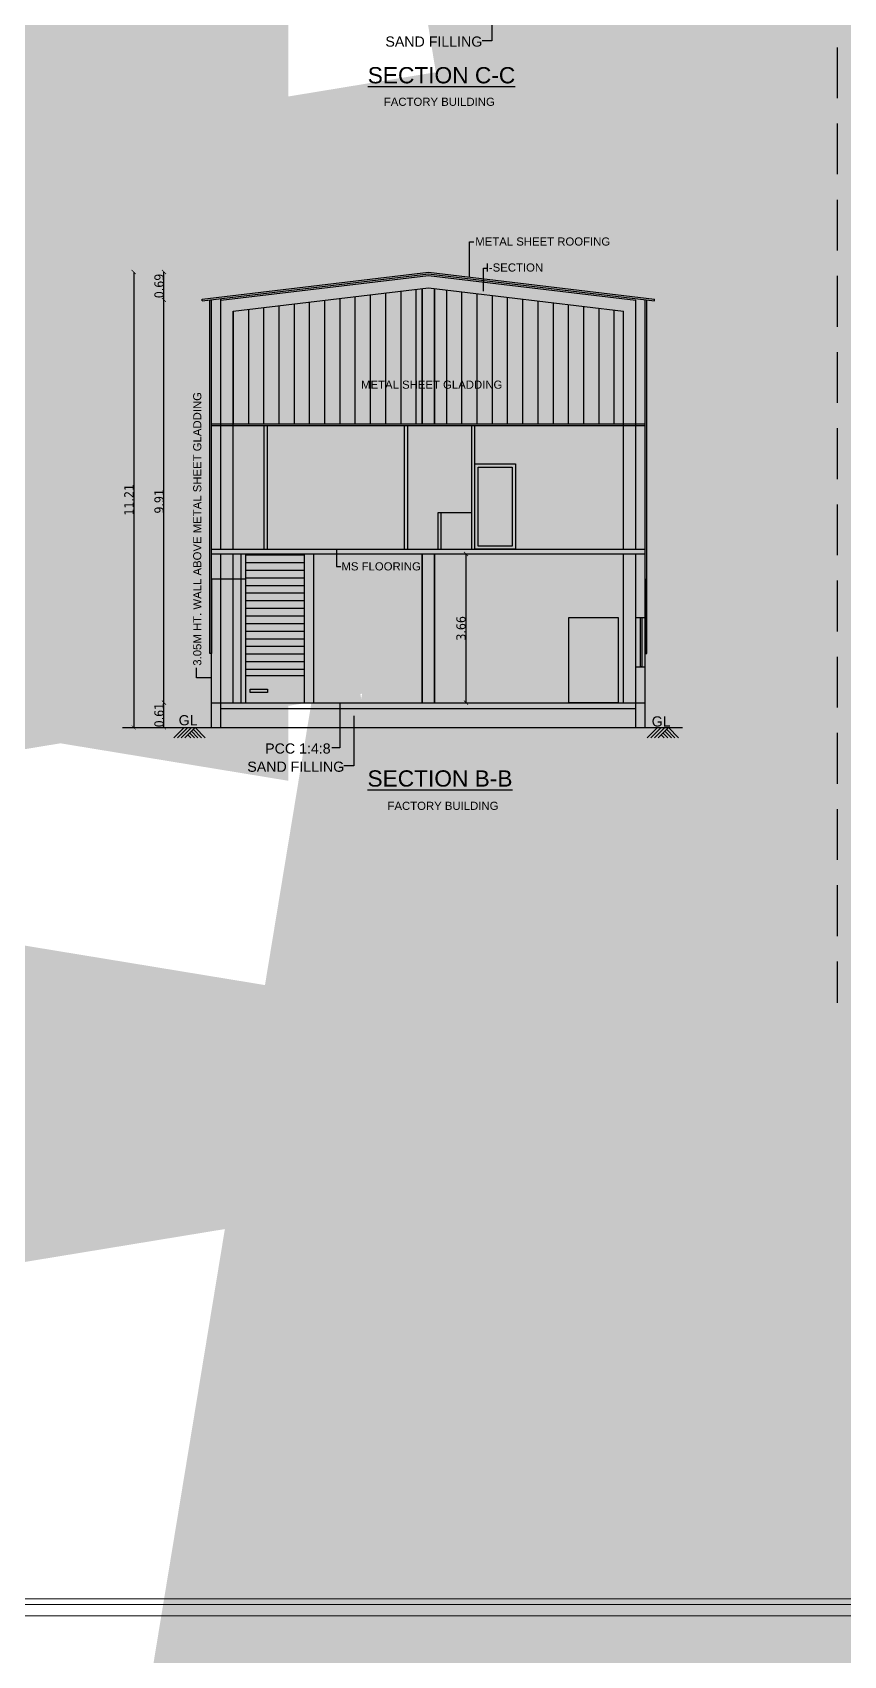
# Model space of a CAD drawing. Header units: metres. Extents: x 0 to 11269, y -5244 to -4054.
# Drawn here: x 10422.86 to 10442.83, y -4888.49 to -4848.53 of the extents above; entities that cross this region are included whole.
import ezdxf

# ---------------------------------------------------------------- set-up
doc = ezdxf.new("R2010")
doc.units = ezdxf.units.M
doc.header["$MEASUREMENT"] = 0
doc.header["$PDMODE"] = 2
doc.linetypes.add('HIDDEN', pattern=[0.375, 0.25, -0.125])
for name, color, linetype in [('2CON', 5, 'Continuous'), ('3CON', 3, 'Continuous'), ('BOUNDARY', 6, 'Continuous'), ('DIM', 3, 'Continuous'), ('DIST_EXIT', 7, 'Continuous'), ('TEX', 2, 'Continuous')]:
    doc.layers.add(name, color=color, linetype=linetype)
doc.styles.get("Standard").update_dxf_attribs({"font": 'arial.ttf'})
doc.styles.add('STYLE1', font='tahoma.ttf', dxfattribs={"height": 0.23})
doc.styles.add('SUBBU3', font='swissl.ttf', dxfattribs={"width": 0.8})
doc.dimstyles.new('300', dxfattribs={"dimscale": 0.1, "dimtxt": 500, "dimasz": 2000, "dimexe": 400, "dimexo": 1500, "dimgap": 0, "dimtad": 1, "dimlfac": 0.001, "dimzin": 0, "dimdsep": 46, "dimtxsty": 'Standard', "dimcen": 800, "dimse1": 1, "dimse2": 1, "dimclrd": 1, "dimclre": 5, "dimclrt": 3, "dimadec": 0, "dimazin": 0, "dimtfac": 1, "dimtix": 1, "dimtofl": 0, "dimtmove": 1, "dimatfit": 3, "dimfxl": 0, "dimtolj": 1, "dimtzin": 0, "dimarcsym": 0})
doc.dimstyles.new('FLOOR PLAN', dxfattribs={"dimtxt": 0.4, "dimasz": 0.1, "dimexe": 0.18, "dimexo": 0.0625, "dimgap": 0, "dimtad": 1, "dimzin": 0, "dimdsep": 46, "dimtxsty": 'Standard', "dimblk": 'ARCHTICK', "dimcen": 0.09, "dimse1": 1, "dimse2": 1, "dimclrd": 254, "dimclrt": 3, "dimadec": 0, "dimazin": 0, "dimtfac": 1, "dimtix": 1, "dimtofl": 0, "dimtmove": 1, "dimatfit": 0, "dimfxl": 0, "dimtolj": 1, "dimtzin": 0, "dimlwd": -1, "dimarcsym": 0})
doc.dimstyles.new('GG', dxfattribs={"dimscale": 0.1, "dimtxt": 2000, "dimasz": 2000, "dimexe": 400, "dimexo": 1500, "dimgap": 0.08, "dimtad": 1, "dimlfac": 0.001, "dimzin": 0, "dimdsep": 46, "dimtxsty": 'Standard', "dimcen": 800, "dimse1": 1, "dimse2": 1, "dimclrd": 1, "dimclre": 5, "dimclrt": 3, "dimadec": 0, "dimazin": 0, "dimtfac": 1, "dimtix": 1, "dimtofl": 0, "dimtmove": 0, "dimatfit": 3, "dimfxl": 0, "dimtolj": 1, "dimtzin": 0, "dimarcsym": 0})

# ---------------------------------------------------------------- blocks, each defined once
blk = doc.blocks.new('_ArchTick')
at = {"color": 0, "lineweight": 0, "const_width": 0.15}
blk.add_lwpolyline([(-0.5, -0.5), (0.5, 0.5)], dxfattribs=at)
blk = doc.blocks.new('*D389')
at = {"layer": 'DEFPOINTS', "color": 0, "linetype": 'ByBlock', "ltscale": 100}
for p in [(10426.098, -4865.032), (10427.498, -4865.032), (10427.498, -4865.642)]:
    blk.add_point(p, dxfattribs=at)
at = {"layer": 'DIM', "color": 254, "linetype": 'HIDDEN', "ltscale": 100}
blk.add_line((10426.098, -4865.642), (10426.098, -4865.032), dxfattribs=at)
at = {"layer": 'DIM', "color": 254, "linetype": 'ByBlock', "ltscale": 100, "xscale": 0.1, "yscale": 0.1, "zscale": 0.1}
for p, rotation in [((10426.098, -4865.032), 90), ((10426.098, -4865.642), 270)]:
    blk.add_blockref('_ArchTick', p, dxfattribs=dict(at, rotation=rotation))
at = {"layer": 'DIM', "color": 3, "linetype": 'ByBlock', "ltscale": 100, "insert": (10425.979, -4865.337), "char_height": 0.23, "attachment_point": 5, "rotation": 90, "style": 'STYLE1'}
blk.add_mtext('\\A1;0.61', dxfattribs=at)
blk = doc.blocks.new('*D390')
at = {"layer": 'DEFPOINTS', "color": 0, "linetype": 'ByBlock', "ltscale": 100}
for p in [(10426.098, -4855.118), (10427.228, -4855.118), (10427.498, -4865.032)]:
    blk.add_point(p, dxfattribs=at)
at = {"layer": 'DIM', "color": 254, "linetype": 'HIDDEN', "ltscale": 100}
blk.add_line((10426.098, -4865.032), (10426.098, -4855.118), dxfattribs=at)
at = {"layer": 'DIM', "color": 254, "linetype": 'ByBlock', "ltscale": 100, "xscale": 0.1, "yscale": 0.1, "zscale": 0.1}
for p, rotation in [((10426.098, -4855.118), 90), ((10426.098, -4865.032), 270)]:
    blk.add_blockref('_ArchTick', p, dxfattribs=dict(at, rotation=rotation))
at = {"layer": 'DIM', "color": 3, "linetype": 'ByBlock', "ltscale": 100, "insert": (10425.979, -4860.075), "char_height": 0.23, "attachment_point": 5, "rotation": 90, "style": 'STYLE1'}
blk.add_mtext('\\A1;9.91', dxfattribs=at)
blk = doc.blocks.new('*D391')
at = {"layer": 'DEFPOINTS', "color": 0, "linetype": 'ByBlock', "ltscale": 100}
for p in [(10426.098, -4854.432), (10432.606, -4854.432), (10427.228, -4855.118)]:
    blk.add_point(p, dxfattribs=at)
at = {"layer": 'DIM', "color": 254, "linetype": 'HIDDEN', "ltscale": 100}
blk.add_line((10426.098, -4855.118), (10426.098, -4854.432), dxfattribs=at)
at = {"layer": 'DIM', "color": 254, "linetype": 'ByBlock', "ltscale": 100, "xscale": 0.1, "yscale": 0.1, "zscale": 0.1}
for p, rotation in [((10426.098, -4854.432), 90), ((10426.098, -4855.118), 270)]:
    blk.add_blockref('_ArchTick', p, dxfattribs=dict(at, rotation=rotation))
at = {"layer": 'DIM', "color": 3, "linetype": 'ByBlock', "ltscale": 100, "insert": (10425.979, -4854.775), "char_height": 0.23, "attachment_point": 5, "rotation": 90, "style": 'STYLE1'}
blk.add_mtext('\\A1;0.69', dxfattribs=at)
blk = doc.blocks.new('*D392')
at = {"layer": 'DEFPOINTS', "color": 0, "linetype": 'ByBlock', "ltscale": 100}
for p in [(10432.606, -4854.432), (10425.352, -4865.642), (10432.577, -4865.642)]:
    blk.add_point(p, dxfattribs=at)
at = {"layer": 'DIM', "color": 254, "linetype": 'HIDDEN', "ltscale": 100}
blk.add_line((10425.352, -4854.432), (10425.352, -4865.642), dxfattribs=at)
at = {"layer": 'DIM', "color": 254, "linetype": 'ByBlock', "ltscale": 100, "xscale": 0.1, "yscale": 0.1, "zscale": 0.1}
for p, rotation in [((10425.352, -4854.432), 90), ((10425.352, -4865.642), 270)]:
    blk.add_blockref('_ArchTick', p, dxfattribs=dict(at, rotation=rotation))
at = {"layer": 'DIM', "color": 3, "linetype": 'ByBlock', "ltscale": 100, "insert": (10425.235, -4860.037), "char_height": 0.23, "attachment_point": 5, "rotation": 90, "style": 'STYLE1'}
blk.add_mtext('\\A1;11.21', dxfattribs=at)
blk = doc.blocks.new('*D393')
at = {"layer": 'DEFPOINTS', "color": 0, "linetype": 'ByBlock', "ltscale": 100}
for p in [(10433.849, -4861.372), (10433.533, -4865.032), (10433.849, -4865.032)]:
    blk.add_point(p, dxfattribs=at)
at = {"layer": 'DIM', "color": 254, "linetype": 'HIDDEN', "ltscale": 100}
blk.add_line((10433.533, -4861.372), (10433.533, -4865.032), dxfattribs=at)
at = {"layer": 'DIM', "color": 254, "linetype": 'ByBlock', "ltscale": 100, "xscale": 0.1, "yscale": 0.1, "zscale": 0.1}
for p, rotation in [((10433.533, -4861.372), 90), ((10433.533, -4865.032), 270)]:
    blk.add_blockref('_ArchTick', p, dxfattribs=dict(at, rotation=rotation))
at = {"layer": 'DIM', "color": 3, "linetype": 'ByBlock', "ltscale": 100, "insert": (10433.413, -4863.202), "char_height": 0.23, "attachment_point": 5, "rotation": 90, "style": 'STYLE1'}
blk.add_mtext('\\A1;3.66', dxfattribs=at)

msp = doc.modelspace()

# ---------------------------------------------------------------- hatches: boundary and pattern name
at = {"layer": 'DIM', "linetype": 'ByBlock', "ltscale": 100}
h = msp.add_hatch(dxfattribs=at)
h.set_pattern_fill('ANSI31', color=4, scale=3, angle=225, style=0)
h.set_pattern_definition([(270, (4611.5578, 726.88546), (0.375, -1e-16), [])])
h.paths.add_polyline_path([(10427.80257, -4858.16677), (10432.45307, -4858.16677), (10432.45307, -4854.84228), (10427.80257, -4855.39549)])
h.paths.add_polyline_path([(10437.40957, -4858.16677), (10437.40957, -4855.39549), (10432.75807, -4854.84216), (10432.75807, -4858.16677)])
h.paths.add_polyline_path([(10430.89863, -4857.35915), (10434.47967, -4857.35915), (10434.47967, -4857.04892), (10430.89863, -4857.04892)], flags=9)
h = msp.add_hatch(dxfattribs=at)
h.set_pattern_fill('ANSI31', color=4, scale=1.5, angle=135, style=0)
h.set_pattern_definition([(180, (4968.93084, 768.48096), (0, -0.1875), [])])
h.paths.add_polyline_path([(10429.55557, -4861.37177), (10428.11407, -4861.37177), (10428.11407, -4864.36577), (10429.55557, -4864.36577)])

# ---------------------------------------------------------------- linework, layer by layer
at = {"linetype": 'ByBlock', "lineweight": 18}
for points in [[(10374.93588, -4887.50771), (10497.7395, -4887.50771), (10497.7395, -4800.40255), (10374.93588, -4800.40255)], [(10375.21384, -4887.22975), (10497.46154, -4887.22975), (10497.46154, -4800.68051), (10375.21384, -4800.68051)], [(10375.35282, -4887.09076), (10497.32255, -4887.09076), (10497.32255, -4800.81949), (10375.35282, -4800.81949)]]:
    msp.add_lwpolyline(points, close=True, dxfattribs=at)
at = {"layer": '2CON'}
for p, q in [((10426.34249, -4865.89379), (10426.5945, -4865.64177)), ((10426.43159, -4865.89379), (10426.6836, -4865.64177)), ((10426.52069, -4865.89379), (10426.7727, -4865.64177)), ((10426.60979, -4865.89379), (10426.8618, -4865.64177)), ((10426.93561, -4865.89379), (10426.7727, -4865.73087)), ((10427.02471, -4865.89379), (10426.81725, -4865.68632)), ((10427.11381, -4865.89379), (10426.8618, -4865.64177)), ((10437.99535, -4865.89379), (10438.24736, -4865.64177)), ((10438.08445, -4865.89379), (10438.33646, -4865.64177)), ((10438.17355, -4865.89379), (10438.42556, -4865.64177)), ((10438.26265, -4865.89379), (10438.51466, -4865.64177)), ((10438.58847, -4865.89379), (10438.42556, -4865.73087)), ((10438.67757, -4865.89379), (10438.47011, -4865.68632)), ((10438.76667, -4865.89379), (10438.51466, -4865.64177)), ((10426.75741, -4865.89379), (10426.6836, -4865.81997)), ((10426.84651, -4865.89379), (10426.72815, -4865.77542)), ((10438.41027, -4865.89379), (10438.33646, -4865.81997)), ((10438.49937, -4865.89379), (10438.38101, -4865.77542))]:
    msp.add_line(p, q, dxfattribs=at)
at = {"layer": 'DIM', "color": 4, "linetype": 'ByBlock', "ltscale": 100}
for p, q in [((10427.03707, -4855.10035), (10432.60607, -4854.43177)), ((10427.03707, -4855.14048), (10432.60607, -4854.47253)), ((10427.49757, -4855.12543), (10432.60607, -4854.51329)), ((10432.60607, -4854.43177), (10438.17507, -4855.10035)), ((10432.60607, -4854.47253), (10438.17507, -4855.14048)), ((10432.60607, -4854.51329), (10437.71457, -4855.12543)), ((10427.80257, -4855.39549), (10432.60607, -4854.82408)), ((10432.45307, -4854.84228), (10432.45307, -4858.16677)), ((10432.45307, -4858.16677), (10432.45307, -4854.84228)), ((10432.45307, -4858.16677), (10432.45307, -4854.84228)), ((10432.60607, -4854.82408), (10437.40957, -4855.39549)), ((10432.75807, -4854.84216), (10432.75807, -4858.16677)), ((10432.75807, -4858.16677), (10432.75807, -4854.84216)), ((10432.75807, -4858.16677), (10432.75807, -4854.84216)), ((10427.03707, -4855.14048), (10427.03707, -4855.10035)), ((10427.03707, -4855.14048), (10427.03707, -4855.10035)), ((10427.22757, -4863.81927), (10427.22757, -4855.11763)), ((10427.26757, -4865.64177), (10427.26757, -4855.11284)), ((10427.49757, -4861.25677), (10427.49757, -4855.08525)), ((10437.71457, -4861.25677), (10437.71457, -4855.12543)), ((10437.94457, -4865.64177), (10437.94457, -4855.11284)), ((10437.98457, -4863.81927), (10437.98457, -4855.11763)), ((10438.17507, -4855.14048), (10438.17507, -4855.10035)), ((10427.80257, -4861.25677), (10427.80257, -4855.39549)), ((10437.40957, -4861.25677), (10437.40957, -4855.39549)), ((10427.26757, -4858.16677), (10437.94457, -4858.16677)), ((10427.26757, -4858.20677), (10437.94457, -4858.20677)), ((10428.56457, -4861.25677), (10428.56457, -4858.20677)), ((10428.64457, -4861.25677), (10428.64457, -4858.20677)), ((10432.01857, -4861.25677), (10432.01857, -4858.20677)), ((10432.09857, -4861.25677), (10432.09857, -4858.20677)), ((10433.67357, -4861.25677), (10433.67357, -4858.20677)), ((10433.75357, -4861.25677), (10433.75357, -4858.20677)), ((10432.84457, -4861.25677), (10432.84457, -4860.34677)), ((10432.84457, -4860.34677), (10433.67357, -4860.34677)), ((10432.92457, -4861.25677), (10432.92457, -4860.34677)), ((10427.26757, -4861.25677), (10437.94457, -4861.25677)), ((10427.26757, -4861.37177), (10437.94457, -4861.37177)), ((10427.49757, -4865.64177), (10427.49757, -4861.37177)), ((10427.80257, -4865.03177), (10427.80257, -4861.37177)), ((10429.55557, -4865.03177), (10429.55557, -4861.37177)), ((10429.78557, -4865.03177), (10429.78557, -4861.37177)), ((10432.45307, -4861.37177), (10432.45307, -4865.03177)), ((10432.45307, -4865.03177), (10432.45307, -4861.37177)), ((10432.45307, -4865.03177), (10432.45307, -4861.37177)), ((10432.75807, -4861.37177), (10432.75807, -4865.03177)), ((10432.75807, -4865.03177), (10432.75807, -4861.37177)), ((10432.75807, -4865.03177), (10432.75807, -4861.37177)), ((10437.40957, -4865.03177), (10437.40957, -4861.37177)), ((10437.71457, -4865.64177), (10437.71457, -4861.37177)), ((10427.26757, -4861.98177), (10428.11407, -4861.98177)), ((10427.26757, -4861.98177), (10427.26757, -4863.81927)), ((10437.94457, -4861.98177), (10437.94457, -4863.81927)), ((10437.71457, -4862.93177), (10437.94457, -4862.93177)), ((10427.26757, -4863.81927), (10427.22757, -4863.81927)), ((10437.94457, -4863.81927), (10437.98457, -4863.81927)), ((10428.11407, -4864.36577), (10429.55557, -4864.36577)), ((10437.71457, -4864.15177), (10437.94457, -4864.15177)), ((10427.26757, -4865.03177), (10437.94457, -4865.03177)), ((10427.49757, -4865.17654), (10437.71457, -4865.17654)), ((10425.07963, -4865.64177), (10438.86315, -4865.64177))]:
    msp.add_line(p, q, dxfattribs=at)
for points in [[(10433.75357, -4859.15677), (10434.75357, -4859.15677), (10434.75357, -4861.25677), (10433.75357, -4861.25677)], [(10433.83357, -4859.23677), (10434.67357, -4859.23677), (10434.67357, -4861.17677), (10433.83357, -4861.17677)], [(10436.06207, -4865.03177), (10436.06207, -4862.93177), (10437.28207, -4862.93177), (10437.28207, -4865.03177)], [(10437.82957, -4864.15177), (10437.82957, -4862.93177), (10437.86307, -4862.93177), (10437.86307, -4864.15177)], [(10428.21807, -4864.78127), (10428.21807, -4864.70177), (10428.64607, -4864.70177), (10428.64607, -4864.78127)]]:
    msp.add_lwpolyline(points, close=True, dxfattribs=at)
for points in [[(10427.99907, -4865.03177), (10427.99907, -4861.37177)], [(10428.11407, -4865.03177), (10428.11407, -4861.37177)]]:
    msp.add_lwpolyline(points, dxfattribs=at)
at = {"layer": 'DIST_EXIT', "linetype": 'HIDDEN', "ltscale": 5}
msp.add_line((10442.6734, -4817.02661), (10442.6734, -4872.41671), dxfattribs=at)

# ---------------------------------------------------------------- texts
at = {"color": 2}
for p in [(10426.45954, -4865.58867), (10438.10465, -4865.61838)]:
    msp.add_text('GL', height=0.25, dxfattribs=at).set_placement(p)
at = {"layer": '2CON', "color": 3, "linetype": 'Continuous'}
for s, p in [('METAL SHEET ROOFING', (10433.76134, -4853.78054)), ('I-SECTION', (10434.01884, -4854.42004)), ('METAL SHEET GLADDING', (10430.95034, -4857.30404)), ('MS FLOORING', (10430.46684, -4861.77654))]:
    msp.add_text(s, height=0.2, dxfattribs=at).set_placement(p)
msp.add_text('3.05M HT. WALL ABOVE METAL SHEET GLADDING', height=0.2, rotation=90, dxfattribs=at).set_placement((10427.01734, -4864.12254))
at = {"layer": '3CON', "lineweight": 30}
for s, p in [('SAND FILLING', (10431.54855, -4848.88377)), ('PCC 1:4:8', (10428.58965, -4866.28481)), ('SAND FILLING', (10428.14931, -4866.73293))]:
    msp.add_text(s, height=0.25, dxfattribs=at).set_placement(p)
at = {"layer": '3CON'}
for p in [(10431.51052, -4850.34066), (10431.60064, -4867.67074)]:
    msp.add_text('FACTORY BUILDING', height=0.2, dxfattribs=at).set_placement(p)
at = {"layer": 'TEX', "style": 'SUBBU3'}
for s, p in [('%%USECTION C-C', (10431.11352, -4849.78716)), ('%%USECTION B-B', (10431.10749, -4867.09761))]:
    msp.add_text(s, height=0.4, dxfattribs=at).set_placement(p)

# ---------------------------------------------------------------- dimensions: what is measured, and where the dimension line sits
at = {"layer": 'DIM', "color": 4, "linetype": 'ByBlock', "ltscale": 100}
for base, p1, p2, picture, middle in [((10425.35234, -4865.64177), (10432.60607, -4854.43177), (10432.57684, -4865.64177), '*D392', (10425.23494, -4860.03677)), ((10426.09834, -4854.43177), (10427.22757, -4855.11763), (10432.60607, -4854.43177), '*D391', (10425.97863, -4854.7747)), ((10426.09834, -4855.11763), (10427.49757, -4865.03177), (10427.22757, -4855.11763), '*D390', (10425.97878, -4860.0747)), ((10433.53284, -4865.03177), (10433.84884, -4861.37177), (10433.84884, -4865.03177), '*D393', (10433.41305, -4863.20177)), ((10426.09834, -4865.03177), (10427.49757, -4865.64177), (10427.49757, -4865.03177), '*D389', (10425.97863, -4865.33677))]:
    dim = msp.add_linear_dim(base=base, p1=p1, p2=p2, angle=90, dimstyle='FLOOR PLAN', override={"dimtxsty": 'STYLE1'}, dxfattribs=at)
    dim.commit()
    dim.dimension.update_dxf_attribs({"geometry": picture, "text_midpoint": middle})

# ---------------------------------------------------------------- leaders
at = {"layer": 'BOUNDARY', "color": 4, "ltscale": 30}
for points in [[(10447.84655, -4819.74964), (10447.84655, -4820.2162), (10447.6489, -4820.2162)], [(10448.19155, -4819.93255), (10448.19155, -4820.56585), (10447.94899, -4820.56585)], [(10437.04007, -4829.4402), (10437.04007, -4830.94097), (10436.84242, -4830.94097)], [(10437.38507, -4829.9887), (10437.38507, -4831.38252), (10437.14251, -4831.38252)], [(10462.01078, -4834.46337), (10462.01078, -4834.92992), (10461.81313, -4834.92992)], [(10462.35578, -4834.64628), (10462.35578, -4835.27958), (10462.11322, -4835.27958)], [(10433.82607, -4847.46253), (10433.82607, -4848.29744), (10433.62842, -4848.29744)], [(10434.17107, -4847.79006), (10434.17107, -4848.73899), (10433.92851, -4848.73899)], [(10465.49266, -4859.93627), (10465.49266, -4860.48919), (10465.29501, -4860.48919)], [(10465.83766, -4860.04573), (10465.83766, -4860.93074), (10465.5951, -4860.93074)], [(10471.20852, -4859.93627), (10471.20852, -4860.48919), (10471.01087, -4860.48919)], [(10471.55352, -4860.04573), (10471.55352, -4860.93074), (10471.31096, -4860.93074)], [(10430.42684, -4865.03177), (10430.42684, -4866.14661), (10430.22919, -4866.14661)], [(10430.77184, -4865.35931), (10430.77184, -4866.58816), (10430.52928, -4866.58816)]]:
    msp.add_leader(points, dimstyle='GG', override={"dimgap": 0.04, "dimtad": 0}, dxfattribs=at)
at = {"layer": 'DIM', "color": 4, "linetype": 'ByBlock', "ltscale": 100}
for points in [[(10469.79779, -4853.02942), (10469.79779, -4852.16699), (10469.69016, -4852.16699)], [(10469.22829, -4853.64873), (10469.22829, -4852.78631), (10469.12066, -4852.78631)], [(10433.6197, -4854.55346), (10433.6197, -4853.69104), (10433.72734, -4853.69104)], [(10464.9503, -4854.53116), (10464.9503, -4853.66873), (10464.84266, -4853.66873)], [(10433.96784, -4854.90004), (10433.96784, -4854.33304), (10434.04584, -4854.33304)], [(10464.3808, -4855.19666), (10464.3808, -4854.33423), (10464.27316, -4854.33423)], [(10540.0576, -4876.08485), (10539.72421, -4875.41778), (10539.6193, -4875.41778)], [(10446.01166, -4818.95853), (10445.12518, -4818.95853), (10445.12518, -4818.71253)], [(10427.37057, -4828.9002), (10426.99834, -4828.9002), (10426.99834, -4828.6542)], [(10229.16064, -4834.07491), (10229.97564, -4834.07491), (10229.97564, -4833.64641)], [(10427.35107, -4846.85279), (10426.97884, -4846.85279), (10426.97884, -4846.60679)], [(10399.69303, -4854.95493), (10400.61303, -4854.95493)], [(10462.44716, -4859.6373), (10461.63216, -4859.6373), (10461.63216, -4859.2088)], [(10427.26757, -4864.41804), (10426.89534, -4864.41804), (10426.89534, -4864.17204)], [(10446.35648, -4874.90496), (10445.69548, -4874.90496), (10445.69548, -4874.69846)], [(10430.34784, -4861.25677), (10430.34784, -4861.67804), (10430.45034, -4861.67804)], [(10402.76303, -4864.10188), (10402.76303, -4865.12693)], [(10404.66003, -4866.06925), (10404.66003, -4866.92775), (10404.91903, -4866.92775)], [(10448.80382, -4871.1422), (10448.80382, -4871.60023), (10448.95382, -4871.60023)]]:
    msp.add_leader(points, dimstyle='300', override={"dimgap": 0.04, "dimtad": 0, "dimfxl": 0.1875}, dxfattribs=at)
at = {"layer": 'DIM', "color": 7, "linetype": 'ByBlock', "ltscale": 100}
for points in [[(10392.31991, -4863.25111), (10392.31991, -4862.55191)], [(10398.03838, -4863.50465), (10398.03838, -4862.85925), (10397.63699, -4863.04813)]]:
    msp.add_leader(points, dimstyle='300', override={"dimgap": 0.04, "dimtad": 0, "dimfxl": 0.1875}, dxfattribs=at)

doc.saveas('drawing.dxf')
